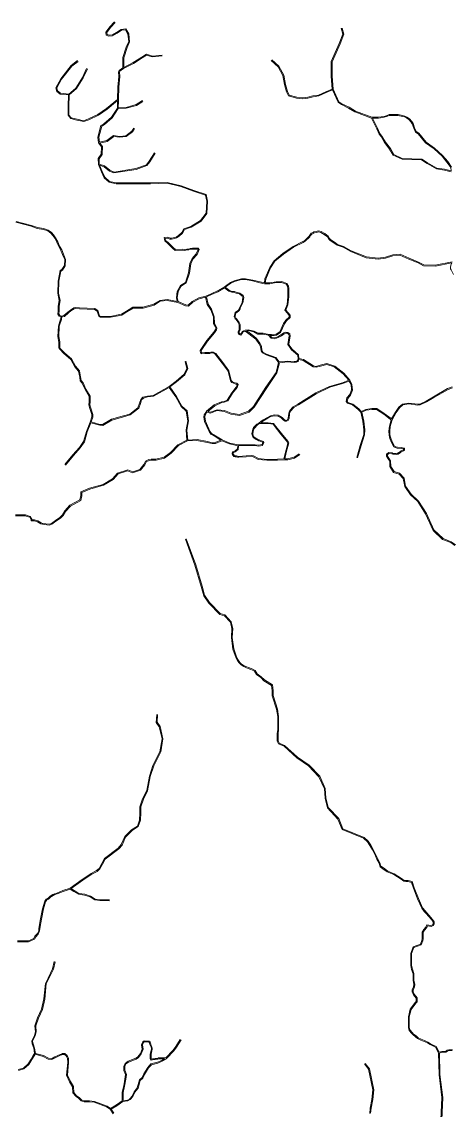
# Model space of a CAD drawing. Header units: millimetres. Extents: x 617885 to 663705, y 7172943 to 7234736.
# Drawn here: x 636866 to 639759, y 7195042 to 7202382 of the extents above; entities that cross this region are included whole.
import ezdxf

# ---------------------------------------------------------------- set-up
doc = ezdxf.new("R2010")
doc.units = ezdxf.units.MM
doc.layers.add('VIAS', color=7, linetype='Continuous', lineweight=5)

msp = doc.modelspace()

# ---------------------------------------------------------------- linework, layer by layer
at = {"layer": 'VIAS', "color": 253}
for points in [[(637308.6, 7202064), (637280.5, 7202004), (637235.6, 7201930.9), (637186.5, 7201889.4), (637184, 7201810.6), (637184, 7201753.1), (637199.3, 7201734.6), (637239.1, 7201724.7), (637282.8, 7201714.7), (637315, 7201727.1), (637379.6, 7201756.2), (637436.7, 7201796.7), (637511.6, 7201857.7), (637513.8, 7201940.8), (637519.6, 7202012.7), (637518.5, 7202045.1), (637522.8, 7202053.8), (637546.8, 7202071.1), (637547.9, 7202140.2), (637569.5, 7202210.2), (637586.6, 7202248.3), (637581.4, 7202298.9), (637564, 7202327.4), (637538.7, 7202324.9), (637508.5, 7202304), (637478.4, 7202287.6), (637453, 7202284.8), (637434.6, 7202292.4), (637433, 7202311.4), (637459.2, 7202347.1), (637491.3, 7202381.9)], [(637495.7, 7202377.8), (637463.8, 7202343.3), (637439.2, 7202309.6), (637440.3, 7202296.6), (637453.9, 7202290.9), (637476.6, 7202293.4), (637505.3, 7202309.1), (637536.5, 7202330.8), (637567.2, 7202333.7), (637587.2, 7202300.8), (637592.7, 7202247.3), (637575.1, 7202208.1), (637553.9, 7202139.3), (637552.8, 7202074.4), (637616.2, 7202106.3), (637674.8, 7202143.6), (637705.4, 7202164.4), (637746.2, 7202150.8), (637812.3, 7202157.4)], [(638550.4, 7202125.6), (638598.9, 7202081.9), (638631, 7202021.3), (638641.6, 7201960), (638655.6, 7201912.3), (638666.7, 7201886.9), (638719, 7201873.3), (638757.1, 7201868.6), (638792.9, 7201873.3), (638826.9, 7201882.6), (638865.4, 7201887.3), (638914.2, 7201910.5), (638956.9, 7201928.5), (638950, 7202014.3), (638950.1, 7202112.9), (639005.1, 7202234.3), (639028.6, 7202299.4), (639018.2, 7202338.2)], [(639024, 7202339.8), (639034.9, 7202299.2), (639010.7, 7202232.1), (638956.1, 7202111.6), (638956, 7202014.5), (638963, 7201927.3), (639002.3, 7201843), (639022.5, 7201829.5), (639070.5, 7201805), (639113.4, 7201780.1), (639225.1, 7201737.9), (639232.1, 7201737.9), (639268, 7201738.9), (639306.6, 7201743.6), (639327.1, 7201750.1), (639340.8, 7201756), (639377.5, 7201756.9), (639401.7, 7201756.9), (639431.4, 7201749.3), (639446, 7201746.3), (639459.8, 7201739.4), (639478.4, 7201726.7), (639493, 7201709.2), (639501.9, 7201695.4), (639512.4, 7201665.8), (639522.5, 7201642), (639540.2, 7201629.9), (639590.5, 7201571), (639646.9, 7201529.8), (639701.4, 7201479.2), (639735.4, 7201438.9), (639762, 7201400.6)], [(637678.9, 7201850.3), (637636.5, 7201823.2), (637568.8, 7201804.6), (637516.6, 7201802.2), (637517.4, 7201849.5), (637517.7, 7201860.7), (637519.8, 7201940.5), (637525.6, 7202012.6), (637524.6, 7202043.8), (637527.6, 7202049.8), (637551.3, 7202067), (637619.2, 7202101.1), (637678.1, 7202138.6), (637706.3, 7202157.8), (637745.5, 7202144.7), (637812.9, 7202151.4)], [(637510.6, 7201800), (637511.4, 7201849.9), (637440.3, 7201791.9), (637382.6, 7201751), (637317.3, 7201721.5), (637283.2, 7201708.4), (637237.7, 7201718.8), (637195.9, 7201729.3), (637178, 7201751), (637178, 7201810.7), (637180.5, 7201888.2), (637123.7, 7201894.3), (637101.8, 7201912.1), (637096.3, 7201937.1), (637128.8, 7201998.2), (637199.3, 7202087.8), (637241.6, 7202119.9)], [(637303.2, 7202066.6), (637275.2, 7202006.9), (637230.9, 7201934.8), (637182.6, 7201894), (637126.1, 7201900.1), (637107.2, 7201915.4), (637102.6, 7201936.3), (637133.8, 7201994.9), (637203.5, 7202083.5), (637245.3, 7202115.1)], [(639759.6, 7201370.5), (639713.5, 7201381.7), (639660.4, 7201389.3), (639596.7, 7201426.3), (639559.7, 7201450.1), (639427.6, 7201454.9), (639368.4, 7201482), (639344, 7201523.5), (639310.3, 7201566.8), (639286.2, 7201607.7), (639274.1, 7201624.6), (639257.1, 7201660.9), (639222.4, 7201732.6), (639110.8, 7201774.7), (639067.6, 7201799.7), (639019.5, 7201824.4), (638997.5, 7201839), (638958.5, 7201922.7), (638916.7, 7201905.1), (638867.1, 7201881.5), (638828.1, 7201876.7), (638794.1, 7201867.4), (638757.2, 7201862.6), (638717.9, 7201867.4), (638662.3, 7201881.8), (638650, 7201910.3), (638635.8, 7201958.7), (638625.3, 7202019.3), (638594.1, 7202078.2), (638546.4, 7202121.2)], [(637517.5, 7201856.2), (637517.5, 7201856.2)], [(636829.1, 7201035.8), (636931.6, 7201008.8), (636971.5, 7200994.1), (637013.6, 7200987.8), (637043.9, 7200977), (637065.5, 7200959.7), (637080.6, 7200944.7), (637093.4, 7200925.4), (637108.3, 7200897.7), (637120.9, 7200868.3), (637135.7, 7200843), (637146.3, 7200815.4), (637161.3, 7200779.1), (637159.1, 7200735.4), (637139.4, 7200706.9), (637130.2, 7200700.9), (637116.4, 7200631.9), (637114, 7200552.7), (637124.7, 7200502.1), (637118.3, 7200463.8), (637117, 7200431.4), (637116.1, 7200411.8), (637122.8, 7200401.9), (637134.4, 7200397.4), (637150.6, 7200400.5), (637176.9, 7200422.8), (637193.7, 7200437.8), (637217.8, 7200451.7), (637229.4, 7200454.1), (637254.5, 7200452.7), (637357.3, 7200447.9), (637378.9, 7200434.4), (637389.9, 7200399.5), (637397.4, 7200395), (637462.4, 7200395), (637536.9, 7200409.5), (637571.4, 7200431.3), (637614.3, 7200457.4), (637682.7, 7200457.4), (637755.4, 7200477.4), (637797.5, 7200502.6), (637845.6, 7200509.2), (637913.4, 7200496.4), (637907.7, 7200520.9), (637914, 7200563.9), (637934.4, 7200603.4), (637968.8, 7200624.3), (637989.4, 7200688.5), (637999.3, 7200751.6), (638013.2, 7200784.5), (638041.7, 7200816.6), (638054.4, 7200845.4), (638051.4, 7200849), (638015.9, 7200849), (638003, 7200847.9), (637991.7, 7200842.9), (637979, 7200842.9), (637964, 7200840.4), (637950.2, 7200841.6), (637899.7, 7200839.1), (637881.5, 7200856.1), (637848.2, 7200889.3), (637829, 7200903.6), (637825.1, 7200926.7), (637850.9, 7200928.5), (637865, 7200922.2), (637874.9, 7200922.2), (637894.8, 7200926.8), (637905.1, 7200929.8), (637921.7, 7200940.3), (637944.5, 7200960), (637958.8, 7200985.4), (638004.6, 7201001.2), (638070.8, 7201042.7), (638107.2, 7201091.3), (638111.8, 7201172.4), (638103.7, 7201213.1), (638023.3, 7201238.7), (637937.9, 7201270.1), (637846, 7201292.6), (637732.9, 7201289.1), (637502.2, 7201289.1), (637454, 7201299.8), (637421.6, 7201330.4), (637402.1, 7201369.4), (637382.8, 7201418.3), (637382.6, 7201419.3), (637380.9, 7201458.8), (637401, 7201489.8), (637403.9, 7201538.7), (637384.6, 7201563.9), (637384, 7201565.3), (637378.1, 7201603.7), (637399.3, 7201681.4), (637419.1, 7201693.9), (637470.5, 7201738.4), (637510.6, 7201800)], [(637682.2, 7201845.2), (637639, 7201817.6), (637569.8, 7201798.6), (637515.2, 7201796.1), (637475.1, 7201734.4), (637422.7, 7201689.1), (637404.5, 7201677.5), (637384.3, 7201603.3), (637389.5, 7201569.4), (637439.6, 7201580.8), (637484.8, 7201615.1), (637524.2, 7201608.8), (637566.1, 7201613.3), (637606.6, 7201643.3), (637620.1, 7201664.6)], [(639229.3, 7201731.9), (639262.6, 7201663.5), (639279.3, 7201627.7), (639291.3, 7201611), (639315.3, 7201570.1), (639349, 7201526.9), (639372.7, 7201486.6), (639429, 7201460.8), (639561.6, 7201456), (639599.9, 7201431.4), (639662.4, 7201395.1), (639714.6, 7201387.6), (639758, 7201377.1), (639756.1, 7201398.5), (639730.6, 7201435.2), (639697, 7201475.1), (639643.1, 7201525.2), (639586.4, 7201566.6), (639536.1, 7201625.4), (639517.7, 7201638), (639506.8, 7201663.6), (639496.5, 7201692.8), (639488.2, 7201705.6), (639474.3, 7201722.2), (639456.8, 7201734.2), (639444, 7201740.6), (639430.1, 7201743.4), (639400.9, 7201750.9), (639377.6, 7201750.9), (639342.1, 7201750), (639329.2, 7201744.5), (639307.9, 7201737.7), (639268.5, 7201732.9), (639232.2, 7201731.9), (639229.3, 7201731.9)], [(637625.2, 7201661.3), (637611, 7201639.1), (637568.3, 7201607.5), (637524, 7201602.7), (637486.4, 7201608.8), (637442.2, 7201575.3), (637392.2, 7201563.9), (637410.1, 7201540.5), (637406.9, 7201487.8), (637386.9, 7201457.2), (637388.5, 7201421.6), (637423.9, 7201409.9), (637459.4, 7201380.6), (637487.5, 7201368.8), (637635.1, 7201392.5), (637705.5, 7201417.4), (637723.4, 7201441.3), (637760.3, 7201498.1)], [(637765.4, 7201494.9), (637728.3, 7201437.8), (637709.3, 7201412.4), (637636.6, 7201386.6), (637486.7, 7201362.6), (637456.3, 7201375.4), (637420.9, 7201404.5), (637390.7, 7201414.5), (637407.5, 7201371.8), (637426.4, 7201334), (637456.9, 7201305.3), (637502.9, 7201295.1), (637732.8, 7201295.1), (637846.6, 7201298.6), (637939.7, 7201275.8), (638025.3, 7201244.4), (638108.9, 7201217.7), (638117.9, 7201172.8), (638113.1, 7201089.1), (638074.9, 7201038.2), (638007.3, 7200995.8), (637962.9, 7200980.5), (637949.2, 7200956.2), (637925.3, 7200935.5), (637907.6, 7200924.2), (637896.2, 7200921), (637875.6, 7200916.2), (637863.8, 7200916.2), (637849.9, 7200922.4), (637832.1, 7200921.1), (637834.5, 7200906.9), (637852.1, 7200893.8), (637885.6, 7200860.4), (637902, 7200845.2), (637950.3, 7200847.6), (637963.8, 7200846.4), (637978.5, 7200848.9), (637990.4, 7200848.9), (638001.4, 7200853.7), (638015.7, 7200855), (638054.3, 7200855), (638061.3, 7200846.3), (638046.8, 7200813.3), (638018.4, 7200781.2), (638005.1, 7200749.9), (637995.2, 7200687.1), (637973.8, 7200620.3), (637939, 7200599.2), (637919.8, 7200562.1), (637913.8, 7200521.2), (637920, 7200494.7), (637971.5, 7200472.9), (637987.5, 7200470), (638014.1, 7200495), (638058.3, 7200519.6), (638105.8, 7200530.5), (638141, 7200548.2), (638184.1, 7200567.1), (638230.8, 7200594.2), (638237.7, 7200599.3), (638271.4, 7200623.9), (638296.9, 7200635.4), (638345.4, 7200649.3), (638373.5, 7200649.4), (638421.6, 7200639.8), (638471.1, 7200627.5), (638500.3, 7200621.5), (638503.8, 7200647.3), (638536.5, 7200724.3), (638565.6, 7200770.7), (638625.3, 7200818.8), (638694.3, 7200866.7), (638758.9, 7200899.5), (638772, 7200907), (638802.2, 7200935.3), (638806, 7200942.8), (638816.3, 7200955.2), (638830, 7200961.1), (638834.1, 7200965.2), (638848.5, 7200967.3), (638856.1, 7200969.2), (638866.5, 7200971.2), (638883, 7200967.1), (638906.7, 7200953.3), (638930.4, 7200935.5), (638940.2, 7200919.8), (638947.5, 7200910.7), (638972.3, 7200895.5), (638993.2, 7200880.3), (639033.5, 7200866.8), (639085.7, 7200837.9), (639187.4, 7200795.7), (639267.6, 7200788.1), (639315.3, 7200793.8), (639365.5, 7200809.2), (639414.5, 7200814.9), (639476.5, 7200787), (639539.5, 7200760.9), (639574.2, 7200742.8), (639651.8, 7200740.6), (639765.3, 7200763)], [(637156.2, 7199396.2), (637209.4, 7199460.6), (637254.7, 7199511.5), (637282.6, 7199551.1), (637301.4, 7199619.4), (637327.8, 7199682), (637338, 7199717), (637338.7, 7199733.5), (637324.9, 7199773.7), (637318.4, 7199799), (637320.6, 7199818.9), (637319.9, 7199855), (637292.9, 7199901.3), (637273.9, 7199944.4), (637260.4, 7199960.4), (637256.3, 7199985.5), (637249.4, 7200025.4), (637223.8, 7200054.8), (637195.7, 7200104.8), (637150.4, 7200144.3), (637123.5, 7200173.5), (637116.6, 7200183), (637115.8, 7200222.2), (637109.5, 7200259.1), (637112.6, 7200329.6), (637127.6, 7200376), (637130.7, 7200392.4), (637118.9, 7200397), (637110, 7200410.1), (637111, 7200431.7), (637112.4, 7200464.5), (637118.6, 7200502), (637108, 7200552.2), (637110.4, 7200632.6), (637124.8, 7200704.5), (637135.1, 7200711.3), (637153.2, 7200737.4), (637155.3, 7200778), (637140.8, 7200813.2), (637130.3, 7200840.4), (637115.6, 7200865.6), (637102.9, 7200895.1), (637088.3, 7200922.3), (637075.9, 7200940.8), (637061.5, 7200955.3), (637040.9, 7200971.7), (637012.2, 7200981.9), (636970, 7200988.3), (636929.8, 7201003), (636827.1, 7201030.1)], [(638506.3, 7200620.9), (638509.6, 7200645.7), (638541.9, 7200721.5), (638570.1, 7200766.7), (638628.9, 7200814), (638697.4, 7200861.6), (638761.7, 7200894.2), (638775.6, 7200902.1), (638807.1, 7200931.7), (638811.1, 7200939.5), (638820, 7200950.3), (638833.4, 7200956), (638837, 7200959.6), (638849.6, 7200961.4), (638857.4, 7200963.3), (638866.3, 7200965.1), (638880.7, 7200961.5), (638903.3, 7200948.3), (638925.9, 7200931.4), (638935.3, 7200916.3), (638943.5, 7200906.1), (638968.9, 7200890.5), (638990.4, 7200874.9), (639031.1, 7200861.3), (639083.1, 7200832.5), (639185.9, 7200789.8), (639267.7, 7200782), (639316.5, 7200787.9), (639366.7, 7200803.3), (639413.6, 7200808.7), (639474.2, 7200781.5), (639536.9, 7200755.5), (639572.7, 7200736.8), (639652.3, 7200734.6), (639762.1, 7200756.2), (639757.2, 7200740.6), (639753.9, 7200725), (639755.1, 7200716.6), (639758.5, 7200709.4), (639775.3, 7200676.5)], [(638237.3, 7200591.5), (638254.7, 7200577.8), (638264.6, 7200570.7), (638283, 7200563.7), (638299.2, 7200562.2), (638311.2, 7200557.7), (638335.1, 7200551.8), (638356.9, 7200536.2), (638361.9, 7200522.8), (638355.8, 7200486.3), (638337.9, 7200450.6), (638336.8, 7200445.9), (638330, 7200434.3), (638323.9, 7200428.1), (638316.7, 7200422.8), (638308.3, 7200417), (638306.4, 7200411.3), (638303.7, 7200392.8), (638307.7, 7200382.9), (638315.5, 7200377.3), (638330.3, 7200354.8), (638334.5, 7200345.3), (638337, 7200338.4), (638337, 7200304.9), (638331.7, 7200296), (638330.6, 7200289.9), (638330.6, 7200285.1), (638333.3, 7200279.9), (638334, 7200278.1), (638339.7, 7200275.8), (638344.8, 7200280.6), (638351.8, 7200292.2), (638359, 7200298), (638370.1, 7200301.7), (638370.5, 7200301.8), (638391.7, 7200305.5), (638432.6, 7200296.5), (638458.6, 7200281.5), (638493.2, 7200281.5), (638531.3, 7200274), (638548.1, 7200272.2), (638565.5, 7200271.5), (638579.3, 7200274.5), (638604.9, 7200291), (638629.8, 7200347.1), (638645.9, 7200369.7), (638667.2, 7200389.4), (638667.2, 7200401.2), (638655.3, 7200416.1), (638638.5, 7200436.3), (638653.1, 7200475.4), (638659.4, 7200528.4), (638659.4, 7200584.5), (638656.4, 7200596.3), (638647.7, 7200612.3), (638616.2, 7200624.3), (638580.8, 7200622.8), (638538.2, 7200614.9), (638502.9, 7200614.9), (638502.3, 7200615), (638469.8, 7200621.6), (638420.2, 7200633.9), (638373, 7200643.4), (638346.3, 7200643.3), (638299, 7200629.8), (638274.4, 7200618.7), (638237.3, 7200591.5)], [(639766.1, 7199919.8), (639735, 7199908.6), (639639, 7199853.4), (639590.4, 7199824.2), (639548.1, 7199803.5), (639533.6, 7199802.7), (639473.4, 7199810.8), (639429.9, 7199803.3), (639407.1, 7199783.1), (639383.3, 7199750.3), (639356.6, 7199703.8), (639353.5, 7199705.5), (639307.6, 7199739.7), (639258.5, 7199773.5), (639224.1, 7199773.5), (639184.9, 7199768), (639153.1, 7199754.2), (639135.6, 7199771.7), (639096.2, 7199802.9), (639063, 7199814.9), (639057.2, 7199821.8), (639062.5, 7199842.3), (639080.9, 7199864.9), (639093, 7199897.8), (639090.4, 7199936.8), (639076, 7199964), (639075.7, 7199964.5), (639036.3, 7200011.8), (638974.3, 7200060.2), (638921.5, 7200076.9), (638877.2, 7200065.8), (638848.1, 7200057.9), (638831.7, 7200061.7), (638764, 7200103.6), (638733.1, 7200111.3), (638730.8, 7200135.5), (638688, 7200173.4), (638674.9, 7200192.3), (638665, 7200206.7), (638674.2, 7200263.1), (638671.2, 7200276.9), (638659, 7200287), (638644.3, 7200289), (638630.8, 7200283.2), (638611.7, 7200270), (638591.2, 7200257.2), (638570.4, 7200249.9), (638549.6, 7200253.7), (638538.1, 7200267.2), (638547.7, 7200266.2), (638566.1, 7200265.5), (638581.6, 7200268.9), (638609.6, 7200287), (638635, 7200344.1), (638650.4, 7200365.7), (638673.2, 7200386.8), (638673.2, 7200403.3), (638660, 7200419.9), (638645.3, 7200437.5), (638659, 7200474), (638665.4, 7200528), (638665.4, 7200585.2), (638662, 7200598.5), (638651.9, 7200617.2), (638617.2, 7200630.4), (638580.1, 7200628.7), (638537.7, 7200620.9), (638506.3, 7200620.9)], [(638110.2, 7200526), (638143.6, 7200542.7), (638186.8, 7200561.7), (638232.1, 7200588), (638251.1, 7200573), (638261.8, 7200565.4), (638281.6, 7200557.8), (638297.8, 7200556.3), (638309.4, 7200552), (638332.5, 7200546.2), (638351.9, 7200532.4), (638355.7, 7200522.2), (638350, 7200488.2), (638332.3, 7200452.7), (638331.2, 7200448.2), (638325.2, 7200438), (638319.9, 7200432.7), (638313.2, 7200427.6), (638303.3, 7200420.8), (638300.6, 7200412.7), (638297.5, 7200392.1), (638302.8, 7200379), (638311.1, 7200373.1), (638325, 7200351.9), (638328.9, 7200343.1), (638331, 7200337.3), (638331, 7200306.5), (638325.9, 7200298.1), (638324.6, 7200290.4), (638324.6, 7200283.7), (638327.8, 7200277.4), (638329.4, 7200273.5), (638340.9, 7200268.9), (638349.5, 7200276.8), (638356.4, 7200288.2), (638361.9, 7200292.7), (638370.6, 7200295.5), (638387, 7200285.1), (638425.8, 7200255.9), (638442.5, 7200242.1), (638463.9, 7200211.4), (638475.1, 7200192.4), (638477.8, 7200163.9), (638486.7, 7200148.3), (638513.4, 7200135), (638574.5, 7200112.9), (638595.9, 7200083.9), (638579.5, 7200017), (638510.9, 7199917.3), (638426.5, 7199787.7), (638394.3, 7199755.5), (638331.5, 7199732.6), (638276.2, 7199741.8), (638230.7, 7199760.6), (638182.6, 7199765.4), (638137.5, 7199749.8), (638118.7, 7199754.5), (638166.3, 7199792.7), (638214.1, 7199813.7), (638230.5, 7199815.9), (638253.2, 7199825.7), (638285.7, 7199876.3), (638316.7, 7199915.1), (638323.1, 7199936.1), (638314.1, 7199944.2), (638295, 7199950.1), (638285.1, 7199954), (638277.4, 7199962.9), (638260.9, 7200028.6), (638220.4, 7200083.9), (638172.6, 7200144.5), (638158.7, 7200154.4), (638140.7, 7200154.4), (638131.5, 7200150.8), (638099.1, 7200150.8), (638079.9, 7200149), (638076.5, 7200151.3), (638074.7, 7200164.3), (638117.2, 7200227.9), (638164.1, 7200284.1), (638177.7, 7200304.8), (638179.9, 7200315.1), (638176.5, 7200326.7), (638163.8, 7200349.7), (638163, 7200392.5), (638144.5, 7200442.9), (638121.5, 7200477.8), (638110.2, 7200526)], [(637972.2, 7200092.2), (637983.9, 7200044.1), (637964.8, 7200001.2), (637909, 7199953.5), (637864.6, 7199919.8), (637909.1, 7199855.8), (637945.1, 7199790.6), (637980.1, 7199758.6), (637990.4, 7199690.8), (637978.8, 7199628.8), (637984.7, 7199561), (638046.7, 7199564.4), (638117.1, 7199551.6), (638148.6, 7199542.8), (638169.2, 7199544), (638207.8, 7199559.4), (638168.2, 7199584.3), (638140.6, 7199601.4), (638128.2, 7199619.1), (638098.1, 7199686), (638092.9, 7199718.2), (638094.8, 7199732), (638109.6, 7199754.7), (638110.2, 7199755.4), (638163.1, 7199797.8), (638212.5, 7199819.6), (638228.9, 7199821.7), (638249.1, 7199830.5), (638280.8, 7199879.8), (638311.3, 7199918), (638316.3, 7199934.2), (638311.1, 7199938.9), (638293, 7199944.4), (638281.5, 7199949), (638272, 7199960.1), (638255.4, 7200026), (638215.6, 7200080.3), (638168.4, 7200140.1), (638156.7, 7200148.4), (638141.8, 7200148.4), (638132.7, 7200144.8), (638099.4, 7200144.8), (638078.4, 7200142.9), (638070.9, 7200147.8), (638068.5, 7200165.7), (638112.3, 7200231.5), (638159.2, 7200287.7), (638172.1, 7200307.2), (638173.7, 7200314.9), (638170.9, 7200324.4), (638157.8, 7200348.1), (638157, 7200391.3), (638139.1, 7200440.2), (638115.9, 7200475.4), (638104.5, 7200524.1), (638060.5, 7200513.9), (638017.6, 7200490.1), (637989.4, 7200463.5), (637969.8, 7200467.1), (637916.6, 7200489.7), (637845.4, 7200503.1), (637799.5, 7200496.8), (637757.8, 7200471.8), (637683.5, 7200451.4), (637616, 7200451.4), (637574.5, 7200426.2), (637539.2, 7200403.9), (637463, 7200389), (637395.8, 7200389), (637384.9, 7200395.5), (637373.9, 7200430.4), (637355.4, 7200441.9), (637254.2, 7200446.7), (637229.9, 7200448.1), (637220, 7200446), (637197.3, 7200432.9), (637180.9, 7200418.3), (637153.3, 7200394.9), (637136.7, 7200391.7), (637133.4, 7200374.5), (637118.6, 7200328.5), (637115.5, 7200259.5), (637121.7, 7200222.7), (637122.5, 7200185), (637128.1, 7200177.3), (637154.6, 7200148.6), (637200.4, 7200108.6), (637228.8, 7200058.3), (637255, 7200028.1), (637262.2, 7199986.5), (637266, 7199963), (637279.1, 7199947.7), (637298.3, 7199904), (637325.9, 7199856.7), (637326.6, 7199818.7), (637324.5, 7199799.4), (637330.7, 7199775.4), (637344.7, 7199734.4), (637344, 7199716), (637334.4, 7199683.1), (637392.8, 7199666.8), (637410.2, 7199665.5), (637471.4, 7199701), (637543.5, 7199721.2), (637593.1, 7199735.9), (637648.9, 7199778.9), (637659.9, 7199808.9), (637668.2, 7199835.5), (637682.3, 7199849.5), (637712.5, 7199857.9), (637751.1, 7199862.7), (637858.8, 7199923), (637905.3, 7199958.2), (637959.9, 7200004.8), (637977.6, 7200044.7), (637966.4, 7200090.8)], [(638529.3, 7200268.3), (638492.6, 7200275.5), (638457, 7200275.5), (638430.4, 7200290.8), (638391.6, 7200299.4), (638379.2, 7200297.2), (638390.4, 7200290.1), (638429.5, 7200260.6), (638447, 7200246.2), (638469, 7200214.6), (638480.9, 7200194.3), (638483.6, 7200165.8), (638491, 7200152.9), (638515.8, 7200140.5), (638578.3, 7200117.9), (638600.5, 7200087.7), (638657.2, 7200094.2), (638701.6, 7200090.3), (638714.7, 7200091.3), (638722.1, 7200095.2), (638724.1, 7200097.7), (638727.2, 7200109.2), (638725, 7200132.6), (638683.4, 7200169.4), (638670, 7200188.9), (638658.7, 7200205.3), (638668.1, 7200262.9), (638665.8, 7200273.6), (638656.5, 7200281.2), (638645.2, 7200282.8), (638633.7, 7200277.9), (638614.9, 7200265), (638593.9, 7200251.7), (638570.8, 7200243.7), (638546.5, 7200248.2), (638529.3, 7200268.3)], [(638601.5, 7200081.8), (638657.3, 7200088.2), (638701.6, 7200084.3), (638716.4, 7200085.4), (638726.1, 7200090.4), (638729.6, 7200094.9), (638732.4, 7200105.3), (638761.6, 7200098), (638829.4, 7200056), (638848.2, 7200051.7), (638878.8, 7200060), (638921.3, 7200070.6), (638971.4, 7200054.8), (639032.1, 7200007.4), (639068.4, 7199963.9), (639025.8, 7199947.4), (638939.2, 7199922.7), (638846.9, 7199878.6), (638726.4, 7199803.4), (638695.4, 7199786.2), (638671.7, 7199759.7), (638666.5, 7199750.8), (638664.3, 7199739.2), (638661.6, 7199709), (638656.2, 7199697.4), (638648.3, 7199693.5), (638643.1, 7199694.1), (638632.4, 7199701), (638620, 7199713.3), (638593.2, 7199728.8), (638568.2, 7199730.3), (638542.2, 7199724.6), (638521.3, 7199714.2), (638487.4, 7199694.4), (638465.9, 7199677.6), (638449.6, 7199668.4), (638428.2, 7199645.3), (638422.5, 7199634.9), (638415.9, 7199603.1), (638422.7, 7199582.8), (638425.7, 7199578.2), (638445.5, 7199563.8), (638460.3, 7199555.7), (638464.4, 7199555.7), (638488.6, 7199547.2), (638490.8, 7199544.3), (638484.5, 7199530.7), (638459.8, 7199526), (638438.4, 7199529.8), (638376.9, 7199529.8), (638324.7, 7199527.8), (638267.9, 7199541.1), (638215.7, 7199561.5), (638171.4, 7199589.4), (638144.8, 7199605.9), (638133.4, 7199622.1), (638103.9, 7199687.7), (638099, 7199718.3), (638100.5, 7199729.9), (638113.4, 7199749.6), (638137.7, 7199743.5), (638183.4, 7199759.3), (638229.2, 7199754.7), (638274.6, 7199735.9), (638332, 7199726.4), (638397.6, 7199750.3), (638431.2, 7199783.9), (638515.9, 7199914), (638585.1, 7200014.5), (638601.5, 7200081.8)], [(639122.3, 7199442.6), (639146.6, 7199525.2), (639169.5, 7199597.6), (639170.7, 7199629.7), (639163.5, 7199687.6), (639149.7, 7199749.1), (639131.6, 7199767.2), (639093.2, 7199797.6), (639059.4, 7199809.8), (639050.6, 7199820.4), (639057, 7199845.1), (639075.6, 7199867.9), (639087, 7199898.7), (639084.5, 7199935.1), (639072, 7199958.8), (639027.7, 7199941.7), (638941.4, 7199917), (638849.8, 7199873.3), (638729.5, 7199798.2), (638699.2, 7199781.4), (638676.5, 7199756.1), (638672.2, 7199748.7), (638670.3, 7199738.4), (638667.5, 7199707.4), (638660.7, 7199693), (638649.4, 7199687.4), (638641, 7199688.2), (638628.6, 7199696.3), (638616.4, 7199708.5), (638591.4, 7199722.9), (638568.7, 7199724.2), (638544.2, 7199718.9), (638524.2, 7199708.9), (638490.8, 7199689.4), (638476.3, 7199678.1), (638525.8, 7199678.1), (638562, 7199673), (638577.7, 7199653), (638615, 7199605), (638637.3, 7199578.5), (638660.8, 7199550.9), (638664.8, 7199542.9), (638658.7, 7199518.6), (638647.9, 7199478.1), (638637.9, 7199434.1), (638657, 7199434.1), (638701.1, 7199444.6), (638735.8, 7199469.1)], [(637160.8, 7199392.4), (637214, 7199456.7), (637259.4, 7199507.7), (637288.1, 7199548.5), (637307.1, 7199617.4), (637332.4, 7199677.4), (637391.8, 7199660.9), (637411.6, 7199659.3), (637473.8, 7199695.4), (637545.2, 7199715.4), (637595.9, 7199730.5), (637653.9, 7199775.2), (637665.6, 7199806.9), (637673.5, 7199832.3), (637685.4, 7199844.2), (637713.7, 7199852), (637753.1, 7199856.9), (637859.5, 7199916.5), (637904, 7199852.6), (637940.3, 7199786.9), (637974.4, 7199755.6), (637984.3, 7199690.9), (637972.8, 7199629.1), (637978.8, 7199559.5), (637918.4, 7199528.5), (637867.6, 7199477.8), (637825.2, 7199444.6), (637770, 7199431.7), (637738.4, 7199431.7), (637722.8, 7199429.8), (637698.8, 7199419.8), (637689.2, 7199396.6), (637661.9, 7199362.1), (637613.3, 7199345.9), (637579.7, 7199359.7), (637511.3, 7199337.7), (637477.7, 7199299.4), (637414.2, 7199261.8), (637321.7, 7199235.7), (637264.5, 7199212), (637264.5, 7199186.6), (637258.1, 7199157.7), (637191, 7199120.9), (637156.6, 7199083), (637139.7, 7199056), (637123.2, 7199039.5), (637092.8, 7199019.3), (637065.9, 7198999.2), (637050.1, 7198992.8), (637007.1, 7198999.4), (636997.4, 7199002.7), (636973.7, 7199016.2), (636952.6, 7199023.2), (636934.8, 7199023.2), (636934.8, 7199027.8), (636923.6, 7199046.5), (636899, 7199053.5), (636891.8, 7199057.1), (636823, 7199057.1)], [(639787.8, 7198854.2), (639758.9, 7198875.8), (639703.8, 7198896.4), (639642.4, 7198955.5), (639591.8, 7199065.7), (639538.3, 7199149.8), (639489.9, 7199195.9), (639451.3, 7199250.4), (639442, 7199303.6), (639410.9, 7199337), (639374.3, 7199348.5), (639352.3, 7199383.7), (639350.6, 7199421), (639338.5, 7199438.7), (639329, 7199453.3), (639329, 7199463.3), (639340.3, 7199470), (639359.5, 7199468.4), (639364.9, 7199465.6), (639388.5, 7199463.8), (639395.8, 7199465.6), (639400.9, 7199465.6), (639408.8, 7199471.5), (639417.1, 7199476.1), (639421, 7199480), (639424.2, 7199483.1), (639432.6, 7199486.5), (639437.5, 7199488.5), (639443.5, 7199493.3), (639443.5, 7199497.2), (639444.6, 7199503.8), (639441.1, 7199507.4), (639422.8, 7199511.2), (639396.9, 7199512.1), (639385, 7199516.4), (639377.8, 7199520.3), (639361.2, 7199548.2), (639351.4, 7199573), (639346.2, 7199595.5), (639345.5, 7199620.7), (639348.3, 7199653.2), (639360.5, 7199698.6), (639388.3, 7199747), (639411.6, 7199779), (639432.6, 7199797.7), (639473.5, 7199804.8), (639533.3, 7199796.7), (639549.6, 7199797.6), (639593.3, 7199819), (639642.1, 7199848.2), (639737.5, 7199903.1), (639767.7, 7199914)], [(639128, 7199440.9), (639152.3, 7199523.4), (639175.5, 7199596.6), (639176.7, 7199630), (639169.4, 7199688.6), (639155.9, 7199748.9), (639186.6, 7199762.2), (639224.6, 7199767.5), (639256.6, 7199767.5), (639304.1, 7199734.8), (639350.3, 7199700.5), (639354.2, 7199698.3), (639342.4, 7199654.3), (639339.5, 7199620.9), (639340.2, 7199594.7), (639345.7, 7199571.2), (639355.8, 7199545.6), (639373.4, 7199515.9), (639382.5, 7199510.9), (639395.8, 7199506.1), (639422.1, 7199505.2), (639438.1, 7199501.9), (639438.2, 7199501.8), (639437.5, 7199497.6), (639437.5, 7199496.1), (639434.5, 7199493.7), (639430.4, 7199492.1), (639420.8, 7199488.3), (639416.7, 7199484.2), (639413.4, 7199480.9), (639405.5, 7199476.5), (639398.9, 7199471.6), (639395.1, 7199471.6), (639388, 7199469.8), (639366.5, 7199471.5), (639361.1, 7199474.2), (639338.9, 7199476.2), (639323, 7199466.7), (639323, 7199451.5), (639333.5, 7199435.4), (639344.7, 7199419), (639346.4, 7199381.8), (639370.4, 7199343.4), (639407.6, 7199331.8), (639436.4, 7199300.8), (639445.6, 7199248), (639485.3, 7199192), (639533.7, 7199146), (639586.6, 7199062.8), (639637.4, 7198951.9), (639700.5, 7198891.3), (639756, 7198870.5), (639782.4, 7198850.7)], [(637331.4, 7199683.9), (637331.5, 7199683.9)], [(638468.3, 7199672.1), (638525.4, 7199672.1), (638558.8, 7199667.4), (638573, 7199649.3), (638610.3, 7199601.2), (638632.7, 7199574.6), (638655.7, 7199547.5), (638658.4, 7199542.2), (638652.9, 7199520.1), (638642.1, 7199479.5), (638631.7, 7199434), (638588, 7199431.3), (638517.8, 7199430.4), (638461.2, 7199436), (638426.7, 7199453.7), (638412.7, 7199457.6), (638378.4, 7199454.8), (638329.1, 7199451.1), (638320.3, 7199452.1), (638313, 7199453.6), (638307, 7199454.4), (638303.3, 7199454), (638297.9, 7199455.7), (638296.1, 7199458.5), (638295.3, 7199461.1), (638290.8, 7199465.3), (638290.5, 7199467.7), (638290.5, 7199473.1), (638291.2, 7199476.5), (638294.9, 7199478.3), (638304.2, 7199481.2), (638324.2, 7199498), (638327.1, 7199521.8), (638377, 7199523.8), (638437.9, 7199523.8), (638459.8, 7199519.9), (638488.7, 7199525.4), (638497.7, 7199545), (638492.3, 7199552.3), (638465.4, 7199561.7), (638461.9, 7199561.7), (638448.7, 7199568.8), (638430.1, 7199582.4), (638428.1, 7199585.5), (638422.1, 7199603.4), (638428.2, 7199632.8), (638433.1, 7199641.7), (638453.4, 7199663.6), (638468.3, 7199672.1)], [(638739.3, 7199464.3), (638703.7, 7199439), (638657.7, 7199428.1), (638634.2, 7199428.1), (638588.2, 7199425.3), (638517.5, 7199424.4), (638459.5, 7199430.1), (638424.5, 7199448.1), (638412.1, 7199451.6), (638378.8, 7199448.8), (638329, 7199445.1), (638319.4, 7199446.2), (638312, 7199447.7), (638306.9, 7199448.3), (638302.6, 7199448), (638294, 7199450.7), (638290.7, 7199455.9), (638290.1, 7199457.8), (638285, 7199462.4), (638284.5, 7199467.4), (638284.5, 7199473.7), (638286, 7199480.6), (638292.6, 7199483.9), (638301.3, 7199486.5), (638318.6, 7199501.1), (638321.1, 7199522.4), (638266.1, 7199535.3), (638214.4, 7199555.6), (638170.5, 7199538.1), (638147.9, 7199536.8), (638115.8, 7199545.7), (638046.3, 7199558.4), (637982.7, 7199554.8), (637921.9, 7199523.6), (637871.6, 7199473.3), (637827.9, 7199439.1), (637770.7, 7199425.7), (637738.8, 7199425.7), (637724.4, 7199424), (637703.4, 7199415.2), (637694.4, 7199393.5), (637665.5, 7199357), (637613, 7199339.5), (637579.4, 7199353.3), (637514.7, 7199332.5), (637481.6, 7199294.7), (637416.6, 7199256.2), (637323.6, 7199230), (637270.5, 7199208), (637270.5, 7199185.9), (637263.4, 7199153.8), (637194.8, 7199116.1), (637161.4, 7199079.4), (637144.4, 7199052.2), (637127, 7199034.8), (637096.3, 7199014.4), (637068.9, 7198993.9), (637050.8, 7198986.7), (637005.7, 7198993.6), (636995, 7198997.2), (636971.2, 7199010.7), (636951.6, 7199017.2), (636928.8, 7199017.2), (636928.8, 7199026.2), (636919.6, 7199041.4), (636896.8, 7199047.9), (636890.4, 7199051.1), (636823.6, 7199051.1)], [(639689.9, 7194976.8), (639696.2, 7195128.1), (639677.4, 7195281.2), (639673.4, 7195429), (639652.8, 7195467.3), (639629.6, 7195477.4), (639617.5, 7195485), (639599.7, 7195495.4), (639575.9, 7195505.8), (639553.3, 7195514.8), (639531.9, 7195525.5), (639518.2, 7195537.7), (639499.9, 7195551.4), (639492.3, 7195562.1), (639476.9, 7195578.9), (639470.6, 7195599.4), (639470.6, 7195672.1), (639482.8, 7195722.5), (639516.3, 7195768), (639523.6, 7195775.3), (639523.6, 7195797.2), (639505.2, 7195820.9), (639496.7, 7195840.6), (639496.7, 7195852.5), (639504.9, 7195874.2), (639507.4, 7195889.6), (639502.1, 7195918.9), (639502.1, 7195961.6), (639491.4, 7195990.9), (639486, 7196018.2), (639486, 7196099.7), (639502.8, 7196144.5), (639551.2, 7196161.5), (639561.4, 7196186.8), (639563.9, 7196199.7), (639563.9, 7196243.3), (639575.3, 7196260.3), (639588.5, 7196276.2), (639594.6, 7196291.3), (639622.4, 7196287.2), (639632.4, 7196292.9), (639638.1, 7196301.4), (639638.1, 7196311.1), (639628.9, 7196325.1), (639605.9, 7196351.2), (639589.4, 7196369.4), (639577.8, 7196382.6), (639561, 7196404.4), (639532.8, 7196467.4), (639504.8, 7196540), (639492.1, 7196578.1), (639469.3, 7196584.2), (639453, 7196584.2), (639438.8, 7196586), (639421.7, 7196599.6), (639372.4, 7196630.7), (639328.7, 7196649.4), (639299.4, 7196670.3), (639279.9, 7196683.4), (639273.4, 7196706.9), (639259, 7196733.7), (639248.6, 7196756.5), (639228, 7196797.8), (639211.4, 7196826.7), (639195.1, 7196851.2), (639168.8, 7196875.5), (639025.4, 7196934.6), (638996.2, 7197005.4), (638925.7, 7197080), (638908.9, 7197147.1), (638904.8, 7197208.8), (638868, 7197290.5), (638798.3, 7197364.2), (638719.8, 7197417.9), (638633.2, 7197496.2), (638595.4, 7197513), (638586.4, 7197531.1), (638586.4, 7197581.6), (638590.5, 7197606.4), (638590.5, 7197696.8), (638582.3, 7197745.9), (638553.3, 7197837.1), (638553.3, 7197870.4), (638549.3, 7197906), (638496.5, 7197938.4), (638475.7, 7197959.2), (638447.2, 7197980.7), (638433.1, 7198003.3), (638421.1, 7198010), (638409.9, 7198014.2), (638391.3, 7198021.3), (638379.8, 7198025.6), (638362.4, 7198034.3), (638343.4, 7198046), (638331.6, 7198057.8), (638321.4, 7198070.9), (638309.7, 7198089.8), (638288.1, 7198151.8), (638278.1, 7198229.4), (638280.9, 7198290.5), (638271.2, 7198332.1), (638230.9, 7198376.6), (638199.5, 7198385.1), (638127, 7198460.9), (638092.3, 7198511.4), (638075.1, 7198573.2), (638032.3, 7198718.5), (637968.1, 7198892.4)], [(639766.7, 7195449.8), (639741.9, 7195449.8), (639732, 7195446.1), (639720, 7195438.5), (639695.3, 7195438.5), (639677.9, 7195433.3), (639657.1, 7195471.9), (639632.4, 7195482.8), (639620.6, 7195490.2), (639602.4, 7195500.7), (639578.2, 7195511.3), (639555.8, 7195520.3), (639535.3, 7195530.5), (639522, 7195542.3), (639504.3, 7195555.6), (639496.9, 7195565.8), (639482.3, 7195582), (639476.6, 7195600.4), (639476.6, 7195671.4), (639488.4, 7195719.9), (639520.8, 7195764), (639529.6, 7195772.8), (639529.6, 7195799.3), (639510.4, 7195824), (639502.7, 7195841.8), (639502.7, 7195851.4), (639510.7, 7195872.7), (639513.5, 7195889.6), (639508.1, 7195919.4), (639508.1, 7195962.6), (639497.2, 7195992.5), (639492, 7196018.8), (639492, 7196098.6), (639507.4, 7196139.7), (639555.8, 7196156.7), (639567.1, 7196185.1), (639569.9, 7196199.1), (639569.9, 7196241.4), (639580.1, 7196256.7), (639593.7, 7196273), (639598.4, 7196284.7), (639623.6, 7196280.9), (639636.6, 7196288.4), (639644.1, 7196299.6), (639644.1, 7196313), (639633.6, 7196328.7), (639610.4, 7196355.2), (639593.9, 7196373.4), (639582.5, 7196386.4), (639566.2, 7196407.5), (639538.4, 7196469.7), (639510.4, 7196542.1), (639496.7, 7196583.1), (639470.1, 7196590.2), (639453.4, 7196590.2), (639441.2, 7196591.7), (639425.2, 7196604.5), (639375.2, 7196636.1), (639331.7, 7196654.7), (639302.8, 7196675.3), (639285.1, 7196687.1), (639279.1, 7196709.2), (639264.4, 7196736.3), (639254.1, 7196759.1), (639233.2, 7196800.7), (639216.6, 7196829.9), (639199.7, 7196855.1), (639172.1, 7196880.6), (639030, 7196939.2), (639001.3, 7197008.8), (638931.1, 7197083), (638914.9, 7197148), (638910.7, 7197210.3), (638873.1, 7197293.9), (638802.2, 7197368.8), (638723.5, 7197422.6), (638636.5, 7197501.3), (638599.8, 7197517.6), (638592.4, 7197532.5), (638592.4, 7197581.1), (638596.5, 7197605.9), (638596.5, 7197697.3), (638588.1, 7197747.3), (638559.3, 7197838), (638559.3, 7197870.7), (638555, 7197909.5), (638500.3, 7197943.2), (638479.7, 7197963.7), (638451.7, 7197984.8), (638437.4, 7198007.8), (638423.6, 7198015.4), (638412, 7198019.8), (638393.5, 7198026.9), (638382.2, 7198031.1), (638365.3, 7198039.6), (638347.2, 7198050.7), (638336.1, 7198061.8), (638326.3, 7198074.3), (638315.2, 7198092.4), (638294, 7198153.2), (638284.1, 7198229.6), (638286.9, 7198291.1), (638276.7, 7198335), (638234.2, 7198381.9), (638202.7, 7198390.5), (638131.7, 7198464.7), (638097.8, 7198514), (638080.8, 7198574.8), (638038, 7198720.4), (637973.7, 7198894.5)], [(636837.2, 7196183.4), (636911.1, 7196183.7), (636947.4, 7196199.3), (636955.2, 7196214.9), (636972, 7196232.7), (636975.6, 7196243.5), (636980.1, 7196251.5), (636981, 7196266.9), (636993.1, 7196332.3), (637006.2, 7196400.5), (637020.4, 7196450.5), (637030.5, 7196465.8), (637039.5, 7196468.7), (637046.4, 7196473.9), (637054.7, 7196482.3), (637063.4, 7196489), (637074.9, 7196495.7), (637087.4, 7196501.5), (637101.4, 7196506.1), (637143.8, 7196522.8), (637191.6, 7196539.1), (637273.1, 7196597.7), (637334.6, 7196637.6), (637370.3, 7196657.4), (637387.2, 7196672.3), (637404.6, 7196704.8), (637422.5, 7196738.3), (637515.2, 7196808.9), (637536.7, 7196832.6), (637561, 7196887.6), (637605.6, 7196932.2), (637644.7, 7196958.2), (637659.6, 7196998.7), (637661.7, 7197046.5), (637661.7, 7197088.7), (637679.7, 7197140.8), (637708.2, 7197197.8), (637725.8, 7197294.3), (637750.1, 7197367.3), (637797.2, 7197459.4), (637810.9, 7197546.9), (637791.7, 7197626.1), (637772.1, 7197657), (637774.9, 7197710.5)], [(637457.8, 7196460.1), (637393.4, 7196461.1), (637360.9, 7196465.3), (637329.9, 7196486.2), (637290.5, 7196497.6), (637251.5, 7196504.2), (637219.8, 7196522.4), (637198.2, 7196536.5), (637276.5, 7196592.8), (637337.7, 7196632.5), (637373.7, 7196652.5), (637392, 7196668.5), (637409.9, 7196701.9), (637427.2, 7196734.4), (637519.3, 7196804.5), (637541.8, 7196829.3), (637566, 7196884.2), (637609.4, 7196927.6), (637649.6, 7196954.3), (637665.5, 7196997.5), (637667.7, 7197046.4), (637667.7, 7197087.7), (637685.2, 7197138.5), (637714, 7197195.8), (637731.6, 7197292.8), (637755.7, 7197365), (637803, 7197457.5), (637817, 7197547.2), (637797.3, 7197628.5), (637778.2, 7197658.6), (637780.9, 7197710.2)], [(636836.5, 7196177.4), (636912.3, 7196177.7), (636951.7, 7196194.6), (636960.2, 7196211.4), (636977.3, 7196229.5), (636981.1, 7196241.1), (636986, 7196249.8), (636986.9, 7196266.2), (636999, 7196331.2), (637012.1, 7196399.1), (637025.9, 7196448), (637034.4, 7196460.7), (637042.3, 7196463.3), (637050.3, 7196469.3), (637058.7, 7196477.8), (637066.8, 7196484), (637077.7, 7196490.4), (637089.6, 7196495.9), (637103.5, 7196500.5), (637145.8, 7196517.2), (637192.5, 7196533.1), (637216.7, 7196517.3), (637249.4, 7196498.5), (637289.2, 7196491.8), (637327.3, 7196480.7), (637358.7, 7196459.6), (637393, 7196455.1), (637457.7, 7196454.1)], [(637085.1, 7196044.4), (637073.5, 7195995.5), (637043.9, 7195932.5), (637025.5, 7195897.1), (637015.1, 7195791.9), (636999.2, 7195723.2), (636972.9, 7195664.7), (636954.5, 7195611.9), (636957.5, 7195570.8), (636951.6, 7195545.2), (636938.6, 7195519.4), (636933.1, 7195507.8), (636936.3, 7195488.4), (636946.9, 7195459.1), (636952.9, 7195423.3), (636943.9, 7195411.3), (636928.5, 7195386.6), (636909.2, 7195353.9), (636877.3, 7195325.1), (636842, 7195315.2)], [(637090.9, 7196043), (637079.2, 7195993.5), (637049.3, 7195929.8), (637031.4, 7195895.3), (637021.1, 7195790.9), (637004.9, 7195721.3), (636978.5, 7195662.5), (636960.5, 7195611.1), (636963.6, 7195570.3), (636957.3, 7195543.2), (636943.9, 7195516.7), (636939.3, 7195507), (636942.1, 7195490), (636952.8, 7195460.6), (636958.7, 7195424.9), (637012.1, 7195410.1), (637045.4, 7195391.9), (637066.8, 7195389.1), (637088.9, 7195400.9), (637125.7, 7195417.7), (637133.2, 7195420.7), (637139.9, 7195424), (637155.5, 7195424), (637160.8, 7195418.7), (637166.9, 7195414.2), (637175.2, 7195405.9), (637180.1, 7195392.7), (637181.7, 7195363.1), (637174.1, 7195278.3), (637193.6, 7195236.5), (637213.7, 7195201), (637216.6, 7195162.2), (637235.7, 7195137.7), (637252.7, 7195127.3), (637269.7, 7195110.3), (637286.7, 7195104.1), (637323.5, 7195104.1), (637355.5, 7195101.2), (637440.5, 7195069.6), (637464.2, 7195053.6), (637503.6, 7195077), (637542.7, 7195104.5), (637542.2, 7195162.9), (637552.8, 7195205.8), (637561.1, 7195251.2), (637564.7, 7195282.8), (637553.6, 7195309.7), (637554.6, 7195336.8), (637561.6, 7195357.7), (637583.2, 7195371.5), (637634.3, 7195391.9), (637648.2, 7195401.4), (637665.7, 7195425.3), (637676.8, 7195453.8), (637673.5, 7195482.5), (637681.5, 7195502.9), (637691.5, 7195509.9), (637703.1, 7195508.1), (637708, 7195508.1), (637720.3, 7195506.4), (637724, 7195506.4), (637731.9, 7195503), (637733, 7195494.9), (637734.5, 7195488), (637738.5, 7195479.1), (637742.7, 7195468.3), (637745.3, 7195460.4), (637745.3, 7195453.9), (637737.9, 7195418.6), (637737.9, 7195400.7), (637737.2, 7195390.9), (637739.7, 7195386.9), (637746.8, 7195388.2), (637755.8, 7195389), (637764.1, 7195390.7), (637780.2, 7195391.5), (637787.7, 7195394.8), (637837.1, 7195394.8), (637886.2, 7195446.1), (637903.1, 7195471.2), (637933.8, 7195519.1)], [(637938.8, 7195515.9), (637908.1, 7195467.9), (637890.9, 7195442.4), (637840.6, 7195389.7), (637840.1, 7195389.3), (637813, 7195371.6), (637782.4, 7195359.9), (637739.1, 7195348.5), (637720.1, 7195327.3), (637693.7, 7195283.7), (637681.9, 7195257.7), (637663.6, 7195242.9), (637649.7, 7195189.9), (637627.8, 7195163.1), (637614.7, 7195133.2), (637597.2, 7195113), (637581.3, 7195104.3), (637546.8, 7195100.1), (637506.9, 7195072), (637468.4, 7195049.1), (637487.3, 7195021.1)], [(637828.3, 7195388.8), (637788.9, 7195388.8), (637781.6, 7195385.6), (637764.9, 7195384.7), (637756.7, 7195383.1), (637747.6, 7195382.3), (637736.7, 7195380.3), (637731, 7195389.4), (637731.9, 7195401), (637731.9, 7195419.2), (637739.3, 7195454.5), (637739.3, 7195459.4), (637737, 7195466.3), (637733, 7195476.8), (637728.8, 7195486), (637727, 7195493.9), (637726.4, 7195498.9), (637722.8, 7195500.4), (637719.9, 7195500.4), (637707.6, 7195502.1), (637702.7, 7195502.1), (637692.9, 7195503.6), (637686.5, 7195499), (637679.7, 7195481.7), (637683, 7195453), (637671, 7195422.4), (637652.4, 7195397), (637637.2, 7195386.6), (637585.9, 7195366.1), (637566.6, 7195353.8), (637560.6, 7195335.7), (637559.7, 7195310.8), (637570.9, 7195283.7), (637567.1, 7195250.3), (637558.7, 7195204.5), (637548.2, 7195162.2), (637548.7, 7195106.4), (637579.4, 7195110.1), (637593.4, 7195117.7), (637609.5, 7195136.5), (637622.7, 7195166.3), (637644.3, 7195192.7), (637658.3, 7195246.3), (637677, 7195261.5), (637688.4, 7195286.5), (637715.3, 7195330.9), (637735.8, 7195353.8), (637780.6, 7195365.6), (637810.3, 7195377), (637828.3, 7195388.8)], [(637482, 7195018.2), (637461.9, 7195047.9), (637437.8, 7195064.2), (637354.1, 7195095.3), (637323.2, 7195098.1), (637285.6, 7195098.1), (637266.4, 7195105.2), (637249, 7195122.5), (637231.7, 7195133.1), (637210.7, 7195160), (637207.8, 7195199.2), (637188.2, 7195233.8), (637168, 7195277.3), (637175.7, 7195363.2), (637174.2, 7195391.5), (637170, 7195402.6), (637163, 7195409.6), (637156.9, 7195414.2), (637153.1, 7195418), (637141.3, 7195418), (637135.7, 7195415.2), (637128, 7195412.2), (637091.6, 7195395.5), (637067.9, 7195382.9), (637043.5, 7195386.1), (637009.8, 7195404.5), (636957.2, 7195419.1), (636948.8, 7195407.9), (636933.6, 7195383.5), (636913.9, 7195350.1), (636880.2, 7195319.7), (636843, 7195309.2)], [(639695.9, 7194976.5), (639702.2, 7195128.3), (639683.4, 7195281.6), (639679.5, 7195427.5), (639696.2, 7195432.5), (639721.7, 7195432.5), (639734.7, 7195440.7), (639743, 7195443.8), (639766.1, 7195443.8)], [(639210.3, 7195020.5), (639212.9, 7195056.4), (639224.6, 7195114.6), (639231.3, 7195178.2), (639202.1, 7195318.4), (639175, 7195353.5)], [(639179.8, 7195357.2), (639207.7, 7195321), (639237.4, 7195178.5), (639230.6, 7195113.7), (639218.8, 7195055.6), (639216.4, 7195021)]]:
    msp.add_lwpolyline(points, dxfattribs=at)

doc.saveas('drawing.dxf')
